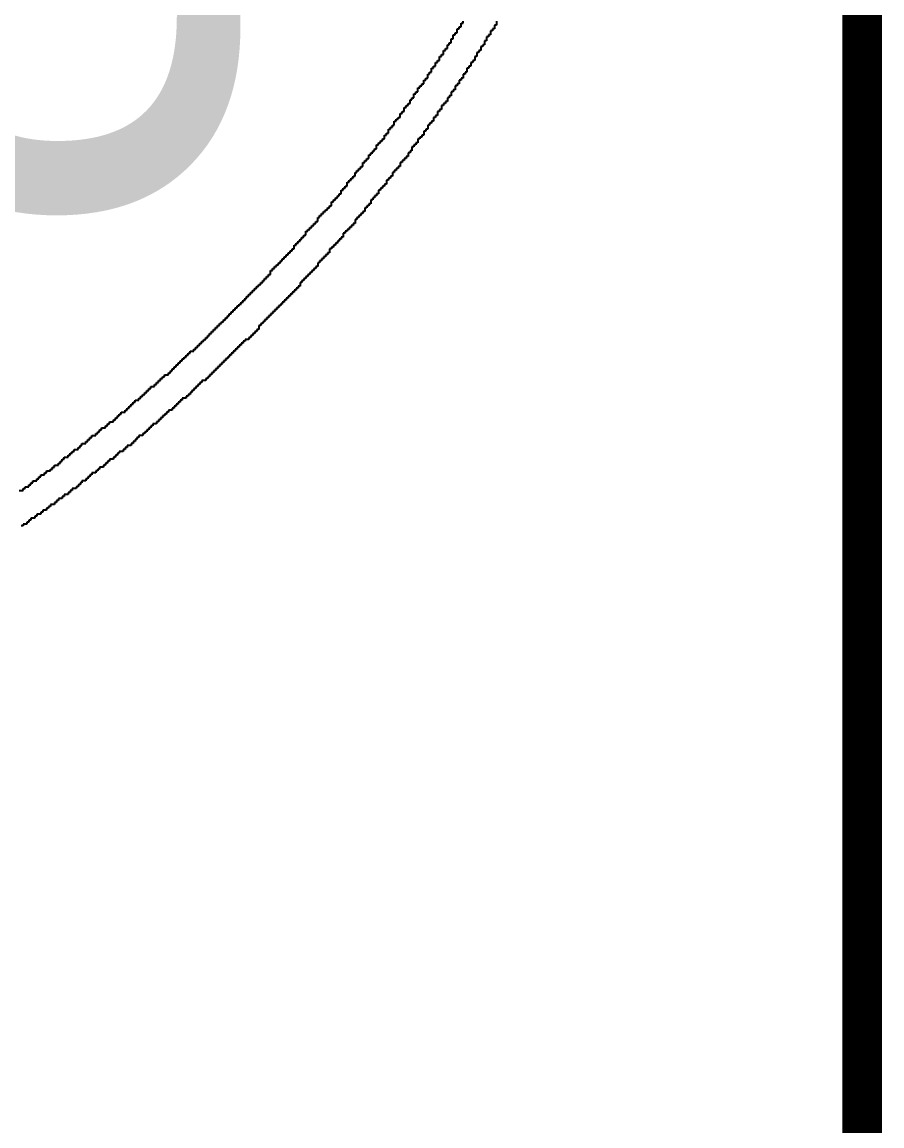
# Model space of a CAD drawing. Header units: millimetres. Extents: x 38.3 to 116.8, y 314 to 397.1.
# Drawn here: x 103.49 to 107.84, y 368.88 to 374.46 of the extents above; entities that cross this region are included whole.
import ezdxf

# ---------------------------------------------------------------- set-up
doc = ezdxf.new("R2010")
doc.units = ezdxf.units.MM
for name, color, linetype in [('BottomLayer', 5, 'Continuous'), ('BottomOverlay', 54, 'Continuous'), ('Mechanical1', 6, 'Continuous'), ('TopLayer', 1, 'Continuous'), ('TopOverlay', 2, 'Continuous')]:
    doc.layers.add(name, color=color, linetype=linetype)

# ---------------------------------------------------------------- blocks, each defined once
blk = doc.blocks.new('4S6TMP_L____85')
at = {"layer": 'TopOverlay'}
for p, q in [((6.7589, -4.3018), (6.7589, -4.2919)), ((6.7589, -4.2919), (6.7688, -4.2919)), ((6.7688, -4.2919), (6.7688, -4.282)), ((6.7688, -4.282), (6.7787, -4.282)), ((6.7787, -4.272), (6.7787, -4.2621)), ((6.7787, -4.2621), (6.7887, -4.2621)), ((6.7787, -4.282), (6.7787, -4.272)), ((6.7887, -4.2621), (6.7887, -4.2522)), ((6.9476, -4.2919), (6.9377, -4.2919)), ((6.9377, -4.2919), (6.9377, -4.3018)), ((6.9575, -4.272), (6.9476, -4.272)), ((6.9476, -4.272), (6.9476, -4.282)), ((6.9476, -4.282), (6.9476, -4.2919)), ((6.9575, -4.2522), (6.9575, -4.2621)), ((6.9575, -4.2621), (6.9575, -4.272)), ((6.7291, -4.3515), (6.7291, -4.3416)), ((6.7291, -4.3416), (6.739, -4.3416)), ((6.7291, -4.3614), (6.7291, -4.3515)), ((6.739, -4.3316), (6.739, -4.3217)), ((6.739, -4.3217), (6.7489, -4.3217)), ((6.739, -4.3416), (6.739, -4.3316)), ((6.7489, -4.3217), (6.7489, -4.3118)), ((6.7489, -4.3118), (6.7589, -4.3118)), ((6.7589, -4.3118), (6.7589, -4.3018)), ((6.9079, -4.3515), (6.8979, -4.3515)), ((6.8979, -4.3515), (6.8979, -4.3614)), ((6.9178, -4.3316), (6.9079, -4.3316)), ((6.9079, -4.3316), (6.9079, -4.3416)), ((6.9079, -4.3416), (6.9079, -4.3515)), ((6.9277, -4.3217), (6.9178, -4.3217)), ((6.9178, -4.3217), (6.9178, -4.3316)), ((6.9377, -4.3018), (6.9277, -4.3018)), ((6.9277, -4.3018), (6.9277, -4.3118)), ((6.9277, -4.3118), (6.9277, -4.3217)), ((6.6893, -4.4111), (6.6893, -4.4012)), ((6.6893, -4.4012), (6.6993, -4.4012)), ((6.6993, -4.4012), (6.6993, -4.3912)), ((6.6993, -4.3912), (6.7092, -4.3912)), ((6.7092, -4.3813), (6.7092, -4.3714)), ((6.7092, -4.3714), (6.7191, -4.3714)), ((6.7092, -4.3912), (6.7092, -4.3813)), ((6.7191, -4.3714), (6.7191, -4.3614)), ((6.7191, -4.3614), (6.7291, -4.3614)), ((6.8781, -4.4012), (6.8681, -4.4012)), ((6.8681, -4.4012), (6.8681, -4.4111)), ((6.888, -4.3813), (6.8781, -4.3813)), ((6.8781, -4.3813), (6.8781, -4.3912)), ((6.8781, -4.3912), (6.8781, -4.4012)), ((6.8979, -4.3714), (6.888, -4.3714)), ((6.888, -4.3714), (6.888, -4.3813)), ((6.8979, -4.3614), (6.8979, -4.3714)), ((6.6496, -4.4707), (6.6496, -4.4608)), ((6.6496, -4.4608), (6.6595, -4.4608)), ((6.6595, -4.4608), (6.6595, -4.4508)), ((6.6595, -4.4508), (6.6695, -4.4508)), ((6.6695, -4.4409), (6.6695, -4.431)), ((6.6695, -4.431), (6.6794, -4.431)), ((6.6695, -4.4508), (6.6695, -4.4409)), ((6.6794, -4.431), (6.6794, -4.421)), ((6.6794, -4.421), (6.6893, -4.421)), ((6.6893, -4.421), (6.6893, -4.4111)), ((6.8383, -4.4608), (6.8284, -4.4608)), ((6.8284, -4.4608), (6.8284, -4.4707)), ((6.8483, -4.4508), (6.8383, -4.4508)), ((6.8383, -4.4508), (6.8383, -4.4608)), ((6.8582, -4.431), (6.8483, -4.431)), ((6.8483, -4.431), (6.8483, -4.4409)), ((6.8483, -4.4409), (6.8483, -4.4508)), ((6.8681, -4.4111), (6.8582, -4.4111)), ((6.8582, -4.4111), (6.8582, -4.421)), ((6.8582, -4.421), (6.8582, -4.431)), ((6.6098, -4.5303), (6.6098, -4.5204)), ((6.6098, -4.5204), (6.6198, -4.5204)), ((6.6198, -4.5204), (6.6198, -4.5105)), ((6.6198, -4.5105), (6.6297, -4.5105)), ((6.6297, -4.5005), (6.6297, -4.4906)), ((6.6297, -4.4906), (6.6397, -4.4906)), ((6.6297, -4.5105), (6.6297, -4.5005)), ((6.6397, -4.4906), (6.6397, -4.4807)), ((6.6397, -4.4807), (6.6496, -4.4807)), ((6.6496, -4.4807), (6.6496, -4.4707)), ((6.7986, -4.5204), (6.7887, -4.5204)), ((6.7887, -4.5204), (6.7887, -4.5303)), ((6.8085, -4.5105), (6.7986, -4.5105)), ((6.7986, -4.5105), (6.7986, -4.5204)), ((6.8185, -4.4906), (6.8085, -4.4906)), ((6.8085, -4.4906), (6.8085, -4.5005)), ((6.8085, -4.5005), (6.8085, -4.5105)), ((6.8284, -4.4807), (6.8185, -4.4807)), ((6.8185, -4.4807), (6.8185, -4.4906)), ((6.8284, -4.4707), (6.8284, -4.4807)), ((6.58, -4.58), (6.58, -4.5701)), ((6.58, -4.5701), (6.59, -4.5701)), ((6.59, -4.5601), (6.59, -4.5502)), ((6.59, -4.5502), (6.5999, -4.5502)), ((6.59, -4.5701), (6.59, -4.5601)), ((6.5999, -4.5502), (6.5999, -4.5403)), ((6.5999, -4.5403), (6.6098, -4.5403)), ((6.6098, -4.5403), (6.6098, -4.5303)), ((6.7688, -4.5701), (6.7589, -4.5701)), ((6.7589, -4.5701), (6.7589, -4.58)), ((6.7787, -4.5502), (6.7688, -4.5502)), ((6.7688, -4.5502), (6.7688, -4.5601)), ((6.7688, -4.5601), (6.7688, -4.5701)), ((6.7887, -4.5403), (6.7787, -4.5403)), ((6.7787, -4.5403), (6.7787, -4.5502)), ((6.7887, -4.5303), (6.7887, -4.5403)), ((6.5403, -4.6297), (6.5403, -4.6197)), ((6.5403, -4.6197), (6.5502, -4.6197)), ((6.5403, -4.6396), (6.5403, -4.6297)), ((6.5502, -4.6197), (6.5502, -4.6098)), ((6.5502, -4.6098), (6.5602, -4.6098)), ((6.5602, -4.5999), (6.5602, -4.5899)), ((6.5602, -4.5899), (6.5701, -4.5899)), ((6.5602, -4.6098), (6.5602, -4.5999)), ((6.5701, -4.5899), (6.5701, -4.58)), ((6.5701, -4.58), (6.58, -4.58)), ((6.7291, -4.6297), (6.7191, -4.6297)), ((6.7191, -4.6297), (6.7191, -4.6396)), ((6.739, -4.6098), (6.7291, -4.6098)), ((6.7291, -4.6098), (6.7291, -4.6197)), ((6.7291, -4.6197), (6.7291, -4.6297)), ((6.7489, -4.5999), (6.739, -4.5999)), ((6.739, -4.5999), (6.739, -4.6098)), ((6.7589, -4.58), (6.7489, -4.58)), ((6.7489, -4.58), (6.7489, -4.5899)), ((6.7489, -4.5899), (6.7489, -4.5999)), ((6.5006, -4.6893), (6.5006, -4.6793)), ((6.5006, -4.6793), (6.5105, -4.6793)), ((6.5105, -4.6793), (6.5105, -4.6694)), ((6.5105, -4.6694), (6.5204, -4.6694)), ((6.5204, -4.6595), (6.5204, -4.6495)), ((6.5204, -4.6495), (6.5304, -4.6495)), ((6.5204, -4.6694), (6.5204, -4.6595)), ((6.5304, -4.6495), (6.5304, -4.6396)), ((6.5304, -4.6396), (6.5403, -4.6396)), ((6.6893, -4.6793), (6.6794, -4.6793)), ((6.6794, -4.6793), (6.6794, -4.6893)), ((6.6993, -4.6694), (6.6893, -4.6694)), ((6.6893, -4.6694), (6.6893, -4.6793)), ((6.7092, -4.6595), (6.6993, -4.6595)), ((6.6993, -4.6595), (6.6993, -4.6694)), ((6.7191, -4.6396), (6.7092, -4.6396)), ((6.7092, -4.6396), (6.7092, -4.6495)), ((6.7092, -4.6495), (6.7092, -4.6595)), ((6.4608, -4.7489), (6.4608, -4.7389)), ((6.4608, -4.7389), (6.4708, -4.7389)), ((6.4708, -4.729), (6.4708, -4.7191)), ((6.4708, -4.7191), (6.4807, -4.7191)), ((6.4708, -4.7389), (6.4708, -4.729)), ((6.4807, -4.7191), (6.4807, -4.7091)), ((6.4807, -4.7091), (6.4906, -4.7091)), ((6.4906, -4.6992), (6.4906, -4.6893)), ((6.4906, -4.6893), (6.5006, -4.6893)), ((6.4906, -4.7091), (6.4906, -4.6992)), ((6.6496, -4.7389), (6.6397, -4.7389)), ((6.6397, -4.7389), (6.6397, -4.7489)), ((6.6595, -4.729), (6.6496, -4.729)), ((6.6496, -4.729), (6.6496, -4.7389)), ((6.6695, -4.7091), (6.6595, -4.7091)), ((6.6595, -4.7091), (6.6595, -4.7191)), ((6.6595, -4.7191), (6.6595, -4.729)), ((6.6794, -4.6992), (6.6695, -4.6992)), ((6.6695, -4.6992), (6.6695, -4.7091)), ((6.6794, -4.6893), (6.6794, -4.6992)), ((6.4112, -4.8085), (6.4112, -4.7985)), ((6.4112, -4.7985), (6.4211, -4.7985)), ((6.4211, -4.7985), (6.4211, -4.7886)), ((6.4211, -4.7886), (6.431, -4.7886)), ((6.431, -4.7886), (6.431, -4.7787)), ((6.431, -4.7787), (6.441, -4.7787)), ((6.441, -4.7687), (6.441, -4.7588)), ((6.441, -4.7588), (6.4509, -4.7588)), ((6.441, -4.7787), (6.441, -4.7687)), ((6.4509, -4.7588), (6.4509, -4.7489)), ((6.4509, -4.7489), (6.4608, -4.7489)), ((6.6098, -4.7985), (6.5999, -4.7985)), ((6.5999, -4.7985), (6.5999, -4.8085)), ((6.6198, -4.7787), (6.6098, -4.7787)), ((6.6098, -4.7787), (6.6098, -4.7886)), ((6.6098, -4.7886), (6.6098, -4.7985)), ((6.6297, -4.7687), (6.6198, -4.7687)), ((6.6198, -4.7687), (6.6198, -4.7787)), ((6.6397, -4.7588), (6.6297, -4.7588)), ((6.6297, -4.7588), (6.6297, -4.7687)), ((6.6397, -4.7489), (6.6397, -4.7588)), ((6.3814, -4.8581), (6.3814, -4.8482)), ((6.3814, -4.8482), (6.3913, -4.8482)), ((6.3913, -4.8383), (6.3913, -4.8283)), ((6.3913, -4.8283), (6.4012, -4.8283)), ((6.3913, -4.8482), (6.3913, -4.8383)), ((6.4012, -4.8283), (6.4012, -4.8184)), ((6.4012, -4.8184), (6.4112, -4.8184)), ((6.4112, -4.8184), (6.4112, -4.8085)), ((6.5701, -4.8482), (6.5602, -4.8482)), ((6.5602, -4.8482), (6.5602, -4.8581)), ((6.58, -4.8383), (6.5701, -4.8383)), ((6.5701, -4.8383), (6.5701, -4.8482)), ((6.59, -4.8283), (6.58, -4.8283)), ((6.58, -4.8283), (6.58, -4.8383)), ((6.5999, -4.8085), (6.59, -4.8085)), ((6.59, -4.8085), (6.59, -4.8184)), ((6.59, -4.8184), (6.59, -4.8283)), ((6.3317, -4.9177), (6.3317, -4.9078)), ((6.3317, -4.9078), (6.3416, -4.9078)), ((6.3416, -4.9078), (6.3416, -4.8979)), ((6.3416, -4.8979), (6.3516, -4.8979)), ((6.3516, -4.8879), (6.3516, -4.878)), ((6.3516, -4.878), (6.3615, -4.878)), ((6.3516, -4.8979), (6.3516, -4.8879)), ((6.3615, -4.878), (6.3615, -4.8681)), ((6.3615, -4.8681), (6.3714, -4.8681)), ((6.3714, -4.8681), (6.3714, -4.8581)), ((6.3714, -4.8581), (6.3814, -4.8581)), ((6.5304, -4.9078), (6.5204, -4.9078)), ((6.5204, -4.9078), (6.5204, -4.9177)), ((6.5403, -4.8879), (6.5304, -4.8879)), ((6.5304, -4.8879), (6.5304, -4.8979)), ((6.5304, -4.8979), (6.5304, -4.9078)), ((6.5502, -4.878), (6.5403, -4.878)), ((6.5403, -4.878), (6.5403, -4.8879)), ((6.5602, -4.8681), (6.5502, -4.8681)), ((6.5502, -4.8681), (6.5502, -4.878)), ((6.5602, -4.8581), (6.5602, -4.8681)), ((6.282, -4.9773), (6.282, -4.9674)), ((6.282, -4.9674), (6.292, -4.9674)), ((6.292, -4.9674), (6.292, -4.9575)), ((6.292, -4.9575), (6.3019, -4.9575)), ((6.3019, -4.9575), (6.3019, -4.9475)), ((6.3019, -4.9475), (6.3118, -4.9475)), ((6.3118, -4.9376), (6.3118, -4.9277)), ((6.3118, -4.9277), (6.3218, -4.9277)), ((6.3118, -4.9475), (6.3118, -4.9376)), ((6.3218, -4.9277), (6.3218, -4.9177)), ((6.3218, -4.9177), (6.3317, -4.9177)), ((6.4807, -4.9674), (6.4708, -4.9674)), ((6.4708, -4.9674), (6.4708, -4.9773)), ((6.4906, -4.9575), (6.4807, -4.9575)), ((6.4807, -4.9575), (6.4807, -4.9674)), ((6.5006, -4.9475), (6.4906, -4.9475)), ((6.4906, -4.9475), (6.4906, -4.9575)), ((6.5105, -4.9376), (6.5006, -4.9376)), ((6.5006, -4.9376), (6.5006, -4.9475)), ((6.5204, -4.9177), (6.5105, -4.9177)), ((6.5105, -4.9177), (6.5105, -4.9277)), ((6.5105, -4.9277), (6.5105, -4.9376)), ((6.2423, -5.027), (6.2423, -5.0171)), ((6.2423, -5.0171), (6.2522, -5.0171)), ((6.2522, -5.0171), (6.2522, -5.0071)), ((6.2522, -5.0071), (6.2622, -5.0071)), ((6.2622, -5.0071), (6.2622, -4.9972)), ((6.2622, -4.9972), (6.2721, -4.9972)), ((6.2721, -4.9972), (6.2721, -4.9873)), ((6.2721, -4.9873), (6.282, -4.9873)), ((6.282, -4.9873), (6.282, -4.9773)), ((6.441, -5.0171), (6.431, -5.0171)), ((6.431, -5.0171), (6.431, -5.027)), ((6.4509, -5.0071), (6.441, -5.0071)), ((6.441, -5.0071), (6.441, -5.0171)), ((6.4608, -4.9972), (6.4509, -4.9972)), ((6.4509, -4.9972), (6.4509, -5.0071)), ((6.4708, -4.9873), (6.4608, -4.9873)), ((6.4608, -4.9873), (6.4608, -4.9972)), ((6.4708, -4.9773), (6.4708, -4.9873)), ((6.2026, -5.0767), (6.2026, -5.0668)), ((6.2026, -5.0668), (6.2125, -5.0668)), ((6.2026, -5.0866), (6.2026, -5.0767)), ((6.2125, -5.0668), (6.2125, -5.0568)), ((6.2125, -5.0568), (6.2224, -5.0568)), ((6.2224, -5.0568), (6.2224, -5.0469)), ((6.2224, -5.0469), (6.2324, -5.0469)), ((6.2324, -5.0469), (6.2324, -5.0369)), ((6.2324, -5.0369), (6.2423, -5.0369)), ((6.2423, -5.0369), (6.2423, -5.027)), ((6.4012, -5.0767), (6.3913, -5.0767)), ((6.3913, -5.0767), (6.3913, -5.0866)), ((6.4112, -5.0568), (6.4012, -5.0568)), ((6.4012, -5.0568), (6.4012, -5.0668)), ((6.4012, -5.0668), (6.4012, -5.0767)), ((6.4211, -5.0469), (6.4112, -5.0469)), ((6.4112, -5.0469), (6.4112, -5.0568)), ((6.431, -5.0369), (6.4211, -5.0369)), ((6.4211, -5.0369), (6.4211, -5.0469)), ((6.431, -5.027), (6.431, -5.0369)), ((6.1628, -5.1363), (6.1628, -5.1264)), ((6.1628, -5.1264), (6.1728, -5.1264)), ((6.1728, -5.1164), (6.1728, -5.1065)), ((6.1728, -5.1065), (6.1827, -5.1065)), ((6.1728, -5.1264), (6.1728, -5.1164)), ((6.1827, -5.1065), (6.1827, -5.0966)), ((6.1827, -5.0966), (6.1926, -5.0966)), ((6.1926, -5.0966), (6.1926, -5.0866)), ((6.1926, -5.0866), (6.2026, -5.0866)), ((6.3615, -5.1264), (6.3516, -5.1264)), ((6.3516, -5.1264), (6.3516, -5.1363)), ((6.3714, -5.1065), (6.3615, -5.1065)), ((6.3615, -5.1065), (6.3615, -5.1164)), ((6.3615, -5.1164), (6.3615, -5.1264)), ((6.3814, -5.0966), (6.3714, -5.0966)), ((6.3714, -5.0966), (6.3714, -5.1065)), ((6.3913, -5.0866), (6.3814, -5.0866)), ((6.3814, -5.0866), (6.3814, -5.0966)), ((6.1132, -5.1959), (6.1132, -5.186)), ((6.1132, -5.186), (6.1231, -5.186)), ((6.1231, -5.176), (6.1231, -5.1661)), ((6.1231, -5.1661), (6.133, -5.1661)), ((6.1231, -5.186), (6.1231, -5.176)), ((6.133, -5.1661), (6.133, -5.1562)), ((6.133, -5.1562), (6.143, -5.1562)), ((6.143, -5.1562), (6.143, -5.1462)), ((6.143, -5.1462), (6.1529, -5.1462)), ((6.1529, -5.1462), (6.1529, -5.1363)), ((6.1529, -5.1363), (6.1628, -5.1363)), ((6.3118, -5.186), (6.3019, -5.186)), ((6.3019, -5.186), (6.3019, -5.1959)), ((6.3218, -5.176), (6.3118, -5.176)), ((6.3118, -5.176), (6.3118, -5.186)), ((6.3317, -5.1562), (6.3218, -5.1562)), ((6.3218, -5.1562), (6.3218, -5.1661)), ((6.3218, -5.1661), (6.3218, -5.176)), ((6.3416, -5.1462), (6.3317, -5.1462)), ((6.3317, -5.1462), (6.3317, -5.1562)), ((6.3516, -5.1363), (6.3416, -5.1363)), ((6.3416, -5.1363), (6.3416, -5.1462)), ((6.0536, -5.2555), (6.0536, -5.2456)), ((6.0536, -5.2456), (6.0635, -5.2456)), ((6.0635, -5.2456), (6.0635, -5.2356)), ((6.0635, -5.2356), (6.0734, -5.2356)), ((6.0734, -5.2356), (6.0734, -5.2257)), ((6.0734, -5.2257), (6.0834, -5.2257)), ((6.0834, -5.2257), (6.0834, -5.2158)), ((6.0834, -5.2158), (6.0933, -5.2158)), ((6.0933, -5.2158), (6.0933, -5.2058)), ((6.0933, -5.2058), (6.1032, -5.2058)), ((6.1032, -5.2058), (6.1032, -5.1959)), ((6.1032, -5.1959), (6.1132, -5.1959)), ((6.2622, -5.2456), (6.2522, -5.2456)), ((6.2522, -5.2456), (6.2522, -5.2555)), ((6.2721, -5.2356), (6.2622, -5.2356)), ((6.2622, -5.2356), (6.2622, -5.2456)), ((6.282, -5.2257), (6.2721, -5.2257)), ((6.2721, -5.2257), (6.2721, -5.2356)), ((6.292, -5.2158), (6.282, -5.2158)), ((6.282, -5.2158), (6.282, -5.2257)), ((6.3019, -5.1959), (6.292, -5.1959)), ((6.292, -5.1959), (6.292, -5.2058)), ((6.292, -5.2058), (6.292, -5.2158)), ((6.0138, -5.3052), (6.0138, -5.2952)), ((6.0138, -5.2952), (6.0237, -5.2952)), ((6.0237, -5.2952), (6.0237, -5.2853)), ((6.0237, -5.2853), (6.0337, -5.2853)), ((6.0337, -5.2853), (6.0337, -5.2754)), ((6.0337, -5.2754), (6.0436, -5.2754)), ((6.0436, -5.2754), (6.0436, -5.2654)), ((6.0436, -5.2654), (6.0536, -5.2654)), ((6.0536, -5.2654), (6.0536, -5.2555)), ((6.2224, -5.2952), (6.2125, -5.2952)), ((6.2125, -5.2952), (6.2125, -5.3052)), ((6.2324, -5.2853), (6.2224, -5.2853)), ((6.2224, -5.2853), (6.2224, -5.2952)), ((6.2423, -5.2754), (6.2324, -5.2754)), ((6.2324, -5.2754), (6.2324, -5.2853)), ((6.2522, -5.2555), (6.2423, -5.2555)), ((6.2423, -5.2555), (6.2423, -5.2654)), ((6.2423, -5.2654), (6.2423, -5.2754)), ((5.9641, -5.3648), (5.9641, -5.3548)), ((5.9641, -5.3548), (5.9741, -5.3548)), ((5.9741, -5.3548), (5.9741, -5.3449)), ((5.9741, -5.3449), (5.984, -5.3449)), ((5.984, -5.3449), (5.984, -5.335)), ((5.984, -5.335), (5.9939, -5.335)), ((5.9939, -5.325), (5.9939, -5.3151)), ((5.9939, -5.3151), (6.0039, -5.3151)), ((5.9939, -5.335), (5.9939, -5.325)), ((6.0039, -5.3151), (6.0039, -5.3052)), ((6.0039, -5.3052), (6.0138, -5.3052)), ((6.1728, -5.3548), (6.1628, -5.3548)), ((6.1628, -5.3548), (6.1628, -5.3648)), ((6.1827, -5.3449), (6.1728, -5.3449)), ((6.1728, -5.3449), (6.1728, -5.3548)), ((6.1926, -5.325), (6.1827, -5.325)), ((6.1827, -5.325), (6.1827, -5.335)), ((6.1827, -5.335), (6.1827, -5.3449)), ((6.2026, -5.3151), (6.1926, -5.3151)), ((6.1926, -5.3151), (6.1926, -5.325)), ((6.2125, -5.3052), (6.2026, -5.3052)), ((6.2026, -5.3052), (6.2026, -5.3151)), ((5.9244, -5.4144), (5.9244, -5.4045)), ((5.9244, -5.4045), (5.9343, -5.4045)), ((5.9343, -5.3946), (5.9343, -5.3846)), ((5.9343, -5.3846), (5.9443, -5.3846)), ((5.9343, -5.4045), (5.9343, -5.3946)), ((5.9443, -5.3846), (5.9443, -5.3747)), ((5.9443, -5.3747), (5.9542, -5.3747)), ((5.9542, -5.3747), (5.9542, -5.3648)), ((5.9542, -5.3648), (5.9641, -5.3648)), ((6.1231, -5.4045), (6.1132, -5.4045)), ((6.1132, -5.4045), (6.1132, -5.4144)), ((6.133, -5.3946), (6.1231, -5.3946)), ((6.1231, -5.3946), (6.1231, -5.4045)), ((6.143, -5.3846), (6.133, -5.3846)), ((6.133, -5.3846), (6.133, -5.3946)), ((6.1529, -5.3747), (6.143, -5.3747)), ((6.143, -5.3747), (6.143, -5.3846)), ((6.1628, -5.3648), (6.1529, -5.3648)), ((6.1529, -5.3648), (6.1529, -5.3747)), ((5.8648, -5.474), (5.8648, -5.4641)), ((5.8648, -5.4641), (5.8747, -5.4641)), ((5.8747, -5.4641), (5.8747, -5.4542)), ((5.8747, -5.4542), (5.8847, -5.4542)), ((5.8847, -5.4542), (5.8847, -5.4442)), ((5.8847, -5.4442), (5.8946, -5.4442)), ((5.8946, -5.4442), (5.8946, -5.4343)), ((5.8946, -5.4343), (5.9045, -5.4343)), ((5.9045, -5.4343), (5.9045, -5.4244)), ((5.9045, -5.4244), (5.9145, -5.4244)), ((5.9145, -5.4244), (5.9145, -5.4144)), ((5.9145, -5.4144), (5.9244, -5.4144)), ((6.0734, -5.4641), (6.0635, -5.4641)), ((6.0635, -5.4641), (6.0635, -5.474)), ((6.0834, -5.4542), (6.0734, -5.4542)), ((6.0734, -5.4542), (6.0734, -5.4641)), ((6.0933, -5.4442), (6.0834, -5.4442)), ((6.0834, -5.4442), (6.0834, -5.4542)), ((6.1032, -5.4343), (6.0933, -5.4343)), ((6.0933, -5.4343), (6.0933, -5.4442)), ((6.1132, -5.4244), (6.1032, -5.4244)), ((6.1032, -5.4244), (6.1032, -5.4343)), ((6.1132, -5.4144), (6.1132, -5.4244)), ((5.8151, -5.5237), (5.8151, -5.5138)), ((5.8151, -5.5138), (5.8251, -5.5138)), ((5.8151, -5.5336), (5.8151, -5.5237)), ((5.8251, -5.5138), (5.8251, -5.5038)), ((5.8251, -5.5038), (5.835, -5.5038)), ((5.835, -5.5038), (5.835, -5.4939)), ((5.835, -5.4939), (5.8449, -5.4939)), ((5.8449, -5.4939), (5.8449, -5.484)), ((5.8449, -5.484), (5.8549, -5.484)), ((5.8549, -5.484), (5.8549, -5.474)), ((5.8549, -5.474), (5.8648, -5.474)), ((6.0237, -5.5237), (6.0138, -5.5237)), ((6.0138, -5.5237), (6.0138, -5.5336)), ((6.0337, -5.5138), (6.0237, -5.5138)), ((6.0237, -5.5138), (6.0237, -5.5237)), ((6.0436, -5.5038), (6.0337, -5.5038)), ((6.0337, -5.5038), (6.0337, -5.5138)), ((6.0536, -5.4939), (6.0436, -5.4939)), ((6.0436, -5.4939), (6.0436, -5.5038)), ((6.0635, -5.474), (6.0536, -5.474)), ((6.0536, -5.474), (6.0536, -5.484)), ((6.0536, -5.484), (6.0536, -5.4939)), ((5.7655, -5.5833), (5.7655, -5.5734)), ((5.7655, -5.5734), (5.7754, -5.5734)), ((5.7754, -5.5734), (5.7754, -5.5634)), ((5.7754, -5.5634), (5.7853, -5.5634)), ((5.7853, -5.5634), (5.7853, -5.5535)), ((5.7853, -5.5535), (5.7953, -5.5535)), ((5.7953, -5.5535), (5.7953, -5.5436)), ((5.7953, -5.5436), (5.8052, -5.5436)), ((5.8052, -5.5436), (5.8052, -5.5336)), ((5.8052, -5.5336), (5.8151, -5.5336)), ((5.9741, -5.5734), (5.9641, -5.5734)), ((5.9641, -5.5734), (5.9641, -5.5833)), ((5.984, -5.5634), (5.9741, -5.5634)), ((5.9741, -5.5634), (5.9741, -5.5734)), ((5.9939, -5.5535), (5.984, -5.5535)), ((5.984, -5.5535), (5.984, -5.5634)), ((6.0039, -5.5436), (5.9939, -5.5436)), ((5.9939, -5.5436), (5.9939, -5.5535)), ((6.0138, -5.5336), (6.0039, -5.5336)), ((6.0039, -5.5336), (6.0039, -5.5436)), ((5.7059, -5.6429), (5.7059, -5.633)), ((5.7059, -5.633), (5.7158, -5.633)), ((5.7158, -5.633), (5.7158, -5.623)), ((5.7158, -5.623), (5.7257, -5.623)), ((5.7257, -5.623), (5.7257, -5.6131)), ((5.7257, -5.6131), (5.7357, -5.6131)), ((5.7357, -5.6131), (5.7357, -5.6032)), ((5.7357, -5.6032), (5.7456, -5.6032)), ((5.7456, -5.6032), (5.7456, -5.5932)), ((5.7456, -5.5932), (5.7555, -5.5932)), ((5.7555, -5.5932), (5.7555, -5.5833)), ((5.7555, -5.5833), (5.7655, -5.5833)), ((5.9244, -5.633), (5.9145, -5.633)), ((5.9145, -5.633), (5.9145, -5.6429)), ((5.9343, -5.623), (5.9244, -5.623)), ((5.9244, -5.623), (5.9244, -5.633)), ((5.9443, -5.6131), (5.9343, -5.6131)), ((5.9343, -5.6131), (5.9343, -5.623)), ((5.9542, -5.6032), (5.9443, -5.6032)), ((5.9443, -5.6032), (5.9443, -5.6131)), ((5.9641, -5.5932), (5.9542, -5.5932)), ((5.9542, -5.5932), (5.9542, -5.6032)), ((5.9641, -5.5833), (5.9641, -5.5932)), ((5.6463, -5.7025), (5.6463, -5.6926)), ((5.6463, -5.6926), (5.6562, -5.6926)), ((5.6562, -5.6926), (5.6562, -5.6827)), ((5.6562, -5.6827), (5.6661, -5.6827)), ((5.6661, -5.6827), (5.6661, -5.6727)), ((5.6661, -5.6727), (5.6761, -5.6727)), ((5.6761, -5.6727), (5.6761, -5.6628)), ((5.6761, -5.6628), (5.686, -5.6628)), ((5.686, -5.6628), (5.686, -5.6529)), ((5.686, -5.6529), (5.6959, -5.6529)), ((5.6959, -5.6529), (5.6959, -5.6429)), ((5.6959, -5.6429), (5.7059, -5.6429)), ((5.8648, -5.6926), (5.8549, -5.6926)), ((5.8549, -5.6926), (5.8549, -5.7025)), ((5.8747, -5.6827), (5.8648, -5.6827)), ((5.8648, -5.6827), (5.8648, -5.6926)), ((5.8847, -5.6727), (5.8747, -5.6727)), ((5.8747, -5.6727), (5.8747, -5.6827)), ((5.8946, -5.6628), (5.8847, -5.6628)), ((5.8847, -5.6628), (5.8847, -5.6727)), ((5.9045, -5.6529), (5.8946, -5.6529)), ((5.8946, -5.6529), (5.8946, -5.6628)), ((5.9145, -5.6429), (5.9045, -5.6429)), ((5.9045, -5.6429), (5.9045, -5.6529)), ((5.5966, -5.7522), (5.5966, -5.7423)), ((5.5966, -5.7423), (5.6065, -5.7423)), ((5.6065, -5.7423), (5.6065, -5.7323)), ((5.6065, -5.7323), (5.6165, -5.7323)), ((5.6165, -5.7323), (5.6165, -5.7224)), ((5.6165, -5.7224), (5.6264, -5.7224)), ((5.6264, -5.7224), (5.6264, -5.7125)), ((5.6264, -5.7125), (5.6363, -5.7125)), ((5.6363, -5.7125), (5.6363, -5.7025)), ((5.6363, -5.7025), (5.6463, -5.7025)), ((5.8151, -5.7423), (5.8052, -5.7423)), ((5.8052, -5.7423), (5.8052, -5.7522)), ((5.8251, -5.7323), (5.8151, -5.7323)), ((5.8151, -5.7323), (5.8151, -5.7423)), ((5.835, -5.7224), (5.8251, -5.7224)), ((5.8251, -5.7224), (5.8251, -5.7323)), ((5.8449, -5.7125), (5.835, -5.7125)), ((5.835, -5.7125), (5.835, -5.7224)), ((5.8549, -5.7025), (5.8449, -5.7025)), ((5.8449, -5.7025), (5.8449, -5.7125)), ((5.537, -5.8118), (5.537, -5.8019)), ((5.537, -5.8019), (5.5469, -5.8019)), ((5.5469, -5.8019), (5.5469, -5.7919)), ((5.5469, -5.7919), (5.5569, -5.7919)), ((5.5569, -5.7919), (5.5569, -5.782)), ((5.5569, -5.782), (5.5668, -5.782)), ((5.5668, -5.782), (5.5668, -5.7721)), ((5.5668, -5.7721), (5.5767, -5.7721)), ((5.5767, -5.7721), (5.5767, -5.7621)), ((5.5767, -5.7621), (5.5867, -5.7621)), ((5.5867, -5.7621), (5.5867, -5.7522)), ((5.5867, -5.7522), (5.5966, -5.7522)), ((5.7655, -5.7919), (5.7555, -5.7919)), ((5.7555, -5.7919), (5.7555, -5.8019)), ((5.7555, -5.8019), (5.7555, -5.8118)), ((5.7754, -5.782), (5.7655, -5.782)), ((5.7655, -5.782), (5.7655, -5.7919)), ((5.7853, -5.7721), (5.7754, -5.7721)), ((5.7754, -5.7721), (5.7754, -5.782)), ((5.7953, -5.7621), (5.7853, -5.7621)), ((5.7853, -5.7621), (5.7853, -5.7721)), ((5.8052, -5.7522), (5.7953, -5.7522)), ((5.7953, -5.7522), (5.7953, -5.7621)), ((5.4873, -5.8615), (5.4873, -5.8515)), ((5.4873, -5.8515), (5.4973, -5.8515)), ((5.4973, -5.8515), (5.4973, -5.8416)), ((5.4973, -5.8416), (5.5072, -5.8416)), ((5.5072, -5.8416), (5.5072, -5.8317)), ((5.5072, -5.8317), (5.5171, -5.8317)), ((5.5171, -5.8317), (5.5171, -5.8217)), ((5.5171, -5.8217), (5.5271, -5.8217)), ((5.5271, -5.8217), (5.5271, -5.8118)), ((5.5271, -5.8118), (5.537, -5.8118)), ((5.7158, -5.8515), (5.7059, -5.8515)), ((5.7059, -5.8515), (5.7059, -5.8615)), ((5.7257, -5.8416), (5.7158, -5.8416)), ((5.7158, -5.8416), (5.7158, -5.8515)), ((5.7357, -5.8317), (5.7257, -5.8317)), ((5.7257, -5.8317), (5.7257, -5.8416)), ((5.7456, -5.8217), (5.7357, -5.8217)), ((5.7357, -5.8217), (5.7357, -5.8317)), ((5.7555, -5.8118), (5.7456, -5.8118)), ((5.7456, -5.8118), (5.7456, -5.8217)), ((5.4277, -5.9211), (5.4277, -5.9111)), ((5.4277, -5.9111), (5.4376, -5.9111)), ((5.4376, -5.9111), (5.4376, -5.9012)), ((5.4376, -5.9012), (5.4476, -5.9012)), ((5.4476, -5.9012), (5.4476, -5.8913)), ((5.4476, -5.8913), (5.4575, -5.8913)), ((5.4575, -5.8913), (5.4575, -5.8813)), ((5.4575, -5.8813), (5.4675, -5.8813)), ((5.4675, -5.8813), (5.4675, -5.8714)), ((5.4675, -5.8714), (5.4774, -5.8714)), ((5.4774, -5.8714), (5.4774, -5.8615)), ((5.4774, -5.8615), (5.4873, -5.8615)), ((5.6463, -5.9111), (5.6363, -5.9111)), ((5.6363, -5.9111), (5.6363, -5.9211)), ((5.6562, -5.9012), (5.6463, -5.9012)), ((5.6463, -5.9012), (5.6463, -5.9111)), ((5.6661, -5.8913), (5.6562, -5.8913)), ((5.6562, -5.8913), (5.6562, -5.9012)), ((5.6761, -5.8813), (5.6661, -5.8813)), ((5.6661, -5.8813), (5.6661, -5.8913)), ((5.686, -5.8714), (5.6761, -5.8714)), ((5.6761, -5.8714), (5.6761, -5.8813)), ((5.7059, -5.8615), (5.686, -5.8615)), ((5.686, -5.8615), (5.686, -5.8714)), ((5.3582, -5.9807), (5.3582, -5.9707)), ((5.3582, -5.9707), (5.3681, -5.9707)), ((5.3681, -5.9707), (5.3681, -5.9608)), ((5.3681, -5.9608), (5.378, -5.9608)), ((5.378, -5.9608), (5.378, -5.9509)), ((5.378, -5.9509), (5.388, -5.9509)), ((5.388, -5.9509), (5.388, -5.9409)), ((5.388, -5.9409), (5.3979, -5.9409)), ((5.3979, -5.9409), (5.3979, -5.931)), ((5.3979, -5.931), (5.4078, -5.931)), ((5.4078, -5.931), (5.4078, -5.9211)), ((5.4078, -5.9211), (5.4277, -5.9211)), ((5.5867, -5.9707), (5.5767, -5.9707)), ((5.5767, -5.9707), (5.5767, -5.9807)), ((5.5966, -5.9608), (5.5867, -5.9608)), ((5.5867, -5.9608), (5.5867, -5.9707)), ((5.6065, -5.9509), (5.5966, -5.9509)), ((5.5966, -5.9509), (5.5966, -5.9608)), ((5.6165, -5.9409), (5.6065, -5.9409)), ((5.6065, -5.9409), (5.6065, -5.9509)), ((5.6264, -5.931), (5.6165, -5.931)), ((5.6165, -5.931), (5.6165, -5.9409)), ((5.6363, -5.9211), (5.6264, -5.9211)), ((5.6264, -5.9211), (5.6264, -5.931)), ((5.3085, -6.0303), (5.3085, -6.0204)), ((5.3085, -6.0204), (5.3184, -6.0204)), ((5.3184, -6.0204), (5.3184, -6.0105)), ((5.3184, -6.0105), (5.3284, -6.0105)), ((5.3284, -6.0105), (5.3284, -6.0005)), ((5.3284, -6.0005), (5.3383, -6.0005)), ((5.3383, -6.0005), (5.3383, -5.9906)), ((5.3383, -5.9906), (5.3482, -5.9906)), ((5.3482, -5.9906), (5.3482, -5.9807)), ((5.3482, -5.9807), (5.3582, -5.9807)), ((5.537, -6.0204), (5.5271, -6.0204)), ((5.5271, -6.0204), (5.5271, -6.0303)), ((5.5469, -6.0105), (5.537, -6.0105)), ((5.537, -6.0105), (5.537, -6.0204)), ((5.5569, -6.0005), (5.5469, -6.0005)), ((5.5469, -6.0005), (5.5469, -6.0105)), ((5.5668, -5.9906), (5.5569, -5.9906)), ((5.5569, -5.9906), (5.5569, -6.0005)), ((5.5767, -5.9807), (5.5668, -5.9807)), ((5.5668, -5.9807), (5.5668, -5.9906)), ((5.239, -6.0899), (5.239, -6.08)), ((5.239, -6.08), (5.2489, -6.08)), ((5.2489, -6.08), (5.2489, -6.0701)), ((5.2489, -6.0701), (5.2588, -6.0701)), ((5.2588, -6.0701), (5.2588, -6.0601)), ((5.2588, -6.0601), (5.2688, -6.0601)), ((5.2688, -6.0601), (5.2688, -6.0502)), ((5.2688, -6.0502), (5.2787, -6.0502)), ((5.2787, -6.0502), (5.2787, -6.0403)), ((5.2787, -6.0403), (5.2986, -6.0403)), ((5.2986, -6.0403), (5.2986, -6.0303)), ((5.2986, -6.0303), (5.3085, -6.0303)), ((5.4675, -6.08), (5.4575, -6.08)), ((5.4575, -6.08), (5.4575, -6.0899)), ((5.4873, -6.0701), (5.4675, -6.0701)), ((5.4675, -6.0701), (5.4675, -6.08)), ((5.4973, -6.0601), (5.4873, -6.0601)), ((5.4873, -6.0601), (5.4873, -6.0701)), ((5.5072, -6.0502), (5.4973, -6.0502)), ((5.4973, -6.0502), (5.4973, -6.0601)), ((5.5171, -6.0403), (5.5072, -6.0403)), ((5.5072, -6.0403), (5.5072, -6.0502)), ((5.5271, -6.0303), (5.5171, -6.0303)), ((5.5171, -6.0303), (5.5171, -6.0403)), ((5.1694, -6.1495), (5.1694, -6.1396)), ((5.1694, -6.1396), (5.1794, -6.1396)), ((5.1794, -6.1396), (5.1794, -6.1297)), ((5.1794, -6.1297), (5.1893, -6.1297)), ((5.1893, -6.1297), (5.1893, -6.1197)), ((5.1893, -6.1197), (5.1992, -6.1197)), ((5.1992, -6.1197), (5.1992, -6.1098)), ((5.1992, -6.1098), (5.2092, -6.1098)), ((5.2092, -6.1098), (5.2092, -6.0999)), ((5.2092, -6.0999), (5.229, -6.0999)), ((5.229, -6.0999), (5.229, -6.0899)), ((5.229, -6.0899), (5.239, -6.0899)), ((5.4078, -6.1396), (5.3979, -6.1396)), ((5.3979, -6.1396), (5.3979, -6.1495)), ((5.4178, -6.1297), (5.4078, -6.1297)), ((5.4078, -6.1297), (5.4078, -6.1396)), ((5.4277, -6.1197), (5.4178, -6.1197)), ((5.4178, -6.1197), (5.4178, -6.1297)), ((5.4376, -6.1098), (5.4277, -6.1098)), ((5.4277, -6.1098), (5.4277, -6.1197)), ((5.4476, -6.0999), (5.4376, -6.0999)), ((5.4376, -6.0999), (5.4376, -6.1098)), ((5.4575, -6.0899), (5.4476, -6.0899)), ((5.4476, -6.0899), (5.4476, -6.0999)), ((5.1098, -6.1992), (5.1098, -6.1893)), ((5.1098, -6.1893), (5.1198, -6.1893)), ((5.1198, -6.1893), (5.1198, -6.1793)), ((5.1198, -6.1793), (5.1297, -6.1793)), ((5.1297, -6.1793), (5.1297, -6.1694)), ((5.1297, -6.1694), (5.1496, -6.1694)), ((5.1496, -6.1694), (5.1496, -6.1595)), ((5.1496, -6.1595), (5.1595, -6.1595)), ((5.1595, -6.1595), (5.1595, -6.1495)), ((5.1595, -6.1495), (5.1694, -6.1495)), ((5.3482, -6.1893), (5.3383, -6.1893)), ((5.3383, -6.1893), (5.3383, -6.1992)), ((5.3582, -6.1793), (5.3482, -6.1793)), ((5.3482, -6.1793), (5.3482, -6.1893)), ((5.3681, -6.1694), (5.3582, -6.1694)), ((5.3582, -6.1694), (5.3582, -6.1793)), ((5.388, -6.1595), (5.3681, -6.1595)), ((5.3681, -6.1595), (5.3681, -6.1694)), ((5.3979, -6.1495), (5.388, -6.1495)), ((5.388, -6.1495), (5.388, -6.1595)), ((5.0403, -6.2588), (5.0403, -6.2489)), ((5.0403, -6.2489), (5.0502, -6.2489)), ((5.0502, -6.2489), (5.0502, -6.239)), ((5.0502, -6.239), (5.0602, -6.239)), ((5.0602, -6.239), (5.0602, -6.229)), ((5.0602, -6.229), (5.08, -6.229)), ((5.08, -6.229), (5.08, -6.2191)), ((5.08, -6.2191), (5.09, -6.2191)), ((5.09, -6.2191), (5.09, -6.2091)), ((5.09, -6.2091), (5.0999, -6.2091)), ((5.0999, -6.2091), (5.0999, -6.1992)), ((5.0999, -6.1992), (5.1098, -6.1992)), ((5.2787, -6.2489), (5.2688, -6.2489)), ((5.2688, -6.2489), (5.2688, -6.2588)), ((5.2886, -6.239), (5.2787, -6.239)), ((5.2787, -6.239), (5.2787, -6.2489)), ((5.2986, -6.229), (5.2886, -6.229)), ((5.2886, -6.229), (5.2886, -6.239)), ((5.3184, -6.2191), (5.2986, -6.2191)), ((5.2986, -6.2191), (5.2986, -6.229)), ((5.3284, -6.2091), (5.3184, -6.2091)), ((5.3184, -6.2091), (5.3184, -6.2191)), ((5.3383, -6.1992), (5.3284, -6.1992)), ((5.3284, -6.1992), (5.3284, -6.2091)), ((4.9807, -6.3085), (4.9807, -6.2986)), ((4.9807, -6.2986), (4.9906, -6.2986)), ((4.9906, -6.2986), (4.9906, -6.2886)), ((4.9906, -6.2886), (5.0006, -6.2886)), ((5.0006, -6.2886), (5.0006, -6.2787)), ((5.0006, -6.2787), (5.0204, -6.2787)), ((5.0204, -6.2787), (5.0204, -6.2688)), ((5.0204, -6.2688), (5.0304, -6.2688)), ((5.0304, -6.2688), (5.0304, -6.2588)), ((5.0304, -6.2588), (5.0403, -6.2588)), ((5.2191, -6.2986), (5.2092, -6.2986)), ((5.2092, -6.2986), (5.2092, -6.3085)), ((5.239, -6.2886), (5.2191, -6.2886)), ((5.2191, -6.2886), (5.2191, -6.2986)), ((5.2489, -6.2787), (5.239, -6.2787)), ((5.239, -6.2787), (5.239, -6.2886)), ((5.2588, -6.2688), (5.2489, -6.2688)), ((5.2489, -6.2688), (5.2489, -6.2787)), ((5.2688, -6.2588), (5.2588, -6.2588)), ((5.2588, -6.2588), (5.2588, -6.2688)), ((4.9012, -6.3681), (4.9012, -6.3582)), ((4.9012, -6.3582), (4.9112, -6.3582)), ((4.9112, -6.3582), (4.9112, -6.3482)), ((4.9112, -6.3482), (4.931, -6.3482)), ((4.931, -6.3482), (4.931, -6.3383)), ((4.931, -6.3383), (4.941, -6.3383)), ((4.941, -6.3383), (4.941, -6.3284)), ((4.941, -6.3284), (4.9509, -6.3284)), ((4.9509, -6.3284), (4.9509, -6.3184)), ((4.9509, -6.3184), (4.9608, -6.3184)), ((4.9608, -6.3184), (4.9608, -6.3085)), ((4.9608, -6.3085), (4.9807, -6.3085)), ((5.1496, -6.3582), (5.1396, -6.3582)), ((5.1396, -6.3582), (5.1396, -6.3681)), ((5.1694, -6.3482), (5.1496, -6.3482)), ((5.1496, -6.3482), (5.1496, -6.3582)), ((5.1794, -6.3383), (5.1694, -6.3383)), ((5.1694, -6.3383), (5.1694, -6.3482)), ((5.1893, -6.3284), (5.1794, -6.3284)), ((5.1794, -6.3284), (5.1794, -6.3383)), ((5.1992, -6.3184), (5.1893, -6.3184)), ((5.1893, -6.3184), (5.1893, -6.3284)), ((5.2092, -6.3085), (5.1992, -6.3085)), ((5.1992, -6.3085), (5.1992, -6.3184)), ((4.8217, -6.4277), (4.8217, -6.4178)), ((4.8217, -6.4178), (4.8416, -6.4178)), ((4.8416, -6.4178), (4.8416, -6.4078)), ((4.8416, -6.4078), (4.8515, -6.4078)), ((4.8515, -6.4078), (4.8515, -6.3979)), ((4.8515, -6.3979), (4.8615, -6.3979)), ((4.8615, -6.3979), (4.8615, -6.388)), ((4.8615, -6.388), (4.8814, -6.388)), ((4.8814, -6.388), (4.8814, -6.378)), ((4.8814, -6.378), (4.8913, -6.378)), ((4.8913, -6.378), (4.8913, -6.3681)), ((4.8913, -6.3681), (4.9012, -6.3681)), ((5.08, -6.4178), (5.0701, -6.4178)), ((5.0701, -6.4178), (5.0701, -6.4277)), ((5.09, -6.4078), (5.08, -6.4078)), ((5.08, -6.4078), (5.08, -6.4178)), ((5.1098, -6.3979), (5.09, -6.3979)), ((5.09, -6.3979), (5.09, -6.4078)), ((5.1198, -6.388), (5.1098, -6.388)), ((5.1098, -6.388), (5.1098, -6.3979)), ((5.1297, -6.378), (5.1198, -6.378)), ((5.1198, -6.378), (5.1198, -6.388)), ((5.1396, -6.3681), (5.1297, -6.3681)), ((5.1297, -6.3681), (5.1297, -6.378)), ((4.7621, -6.4774), (4.7621, -6.4674)), ((4.7621, -6.4674), (4.7721, -6.4674)), ((4.7721, -6.4674), (4.7721, -6.4575)), ((4.7721, -6.4575), (4.7919, -6.4575)), ((4.7919, -6.4575), (4.7919, -6.4476)), ((4.7919, -6.4476), (4.8019, -6.4476)), ((4.8019, -6.4476), (4.8019, -6.4376)), ((4.8019, -6.4376), (4.8118, -6.4376)), ((4.8118, -6.4376), (4.8118, -6.4277)), ((4.8118, -6.4277), (4.8217, -6.4277)), ((5.0204, -6.4674), (5.0006, -6.4674)), ((5.0006, -6.4674), (5.0006, -6.4774)), ((5.0304, -6.4575), (5.0204, -6.4575)), ((5.0204, -6.4575), (5.0204, -6.4674)), ((5.0403, -6.4476), (5.0304, -6.4476)), ((5.0304, -6.4476), (5.0304, -6.4575)), ((5.0502, -6.4376), (5.0403, -6.4376)), ((5.0403, -6.4376), (5.0403, -6.4476)), ((5.0701, -6.4277), (5.0502, -6.4277)), ((5.0502, -6.4277), (5.0502, -6.4376)), ((4.6827, -6.537), (4.6827, -6.527)), ((4.6827, -6.527), (4.7025, -6.527)), ((4.7025, -6.527), (4.7025, -6.5171)), ((4.7025, -6.5171), (4.7125, -6.5171)), ((4.7125, -6.5171), (4.7125, -6.5072)), ((4.7125, -6.5072), (4.7224, -6.5072)), ((4.7224, -6.5072), (4.7224, -6.4972)), ((4.7224, -6.4972), (4.7423, -6.4972)), ((4.7423, -6.4972), (4.7423, -6.4873)), ((4.7423, -6.4873), (4.7522, -6.4873)), ((4.7522, -6.4873), (4.7522, -6.4774)), ((4.7522, -6.4774), (4.7621, -6.4774)), ((4.941, -6.527), (4.931, -6.527)), ((4.931, -6.527), (4.931, -6.537)), ((4.9509, -6.5171), (4.941, -6.5171)), ((4.941, -6.5171), (4.941, -6.527)), ((4.9708, -6.5072), (4.9509, -6.5072)), ((4.9509, -6.5072), (4.9509, -6.5171)), ((4.9807, -6.4972), (4.9708, -6.4972)), ((4.9708, -6.4972), (4.9708, -6.5072)), ((4.9906, -6.4873), (4.9807, -6.4873)), ((4.9807, -6.4873), (4.9807, -6.4972)), ((5.0006, -6.4774), (4.9906, -6.4774)), ((4.9906, -6.4774), (4.9906, -6.4873)), ((4.6131, -6.5866), (4.6131, -6.5767)), ((4.6131, -6.5767), (4.633, -6.5767)), ((4.633, -6.5767), (4.633, -6.5668)), ((4.633, -6.5668), (4.6429, -6.5668)), ((4.6429, -6.5668), (4.6429, -6.5568)), ((4.6429, -6.5568), (4.6529, -6.5568)), ((4.6529, -6.5568), (4.6529, -6.5469)), ((4.6529, -6.5469), (4.6727, -6.5469)), ((4.6727, -6.5469), (4.6727, -6.537)), ((4.6727, -6.537), (4.6827, -6.537)), ((4.8814, -6.5767), (4.8615, -6.5767)), ((4.8615, -6.5767), (4.8615, -6.5866)), ((4.8913, -6.5668), (4.8814, -6.5668)), ((4.8814, -6.5668), (4.8814, -6.5767)), ((4.9012, -6.5568), (4.8913, -6.5568)), ((4.8913, -6.5568), (4.8913, -6.5668)), ((4.9112, -6.5469), (4.9012, -6.5469)), ((4.9012, -6.5469), (4.9012, -6.5568)), ((4.931, -6.537), (4.9112, -6.537)), ((4.9112, -6.537), (4.9112, -6.5469)), ((4.5436, -6.6264), (4.5635, -6.6264)), ((4.5635, -6.6264), (4.5635, -6.6164)), ((4.5635, -6.6164), (4.5734, -6.6164)), ((4.5734, -6.6164), (4.5734, -6.6065)), ((4.5734, -6.6065), (4.5933, -6.6065)), ((4.5933, -6.6065), (4.5933, -6.5966)), ((4.5933, -6.5966), (4.6032, -6.5966)), ((4.6032, -6.5966), (4.6032, -6.5866)), ((4.6032, -6.5866), (4.6131, -6.5866)), ((4.8019, -6.6363), (4.7919, -6.6363)), ((4.7919, -6.6363), (4.7919, -6.6462)), ((4.8118, -6.6264), (4.8019, -6.6264)), ((4.8019, -6.6264), (4.8019, -6.6363)), ((4.8317, -6.6164), (4.8118, -6.6164)), ((4.8118, -6.6164), (4.8118, -6.6264)), ((4.8416, -6.6065), (4.8317, -6.6065)), ((4.8317, -6.6065), (4.8317, -6.6164)), ((4.8515, -6.5966), (4.8416, -6.5966)), ((4.8416, -6.5966), (4.8416, -6.6065)), ((4.8615, -6.5866), (4.8515, -6.5866)), ((4.8515, -6.5866), (4.8515, -6.5966)), ((4.7224, -6.6959), (4.7025, -6.6959)), ((4.7025, -6.6959), (4.7025, -6.7058)), ((4.7323, -6.686), (4.7224, -6.686)), ((4.7224, -6.686), (4.7224, -6.6959)), ((4.7423, -6.676), (4.7323, -6.676)), ((4.7323, -6.676), (4.7323, -6.686)), ((4.7621, -6.6661), (4.7423, -6.6661)), ((4.7423, -6.6661), (4.7423, -6.676)), ((4.7721, -6.6562), (4.7621, -6.6562)), ((4.7621, -6.6562), (4.7621, -6.6661)), ((4.7919, -6.6462), (4.7721, -6.6462)), ((4.7721, -6.6462), (4.7721, -6.6562)), ((4.6529, -6.7456), (4.633, -6.7456)), ((4.633, -6.7456), (4.633, -6.7555)), ((4.6628, -6.7356), (4.6529, -6.7356)), ((4.6529, -6.7356), (4.6529, -6.7456)), ((4.6827, -6.7257), (4.6628, -6.7257)), ((4.6628, -6.7257), (4.6628, -6.7356)), ((4.6926, -6.7158), (4.6827, -6.7158)), ((4.6827, -6.7158), (4.6827, -6.7257)), ((4.7025, -6.7058), (4.6926, -6.7058)), ((4.6926, -6.7058), (4.6926, -6.7158)), ((4.5635, -6.8052), (4.5535, -6.8052)), ((4.5833, -6.7952), (4.5635, -6.7952)), ((4.5635, -6.7952), (4.5635, -6.8052)), ((4.5933, -6.7853), (4.5833, -6.7853)), ((4.5833, -6.7853), (4.5833, -6.7952)), ((4.6032, -6.7754), (4.5933, -6.7754)), ((4.5933, -6.7754), (4.5933, -6.7853)), ((4.6231, -6.7654), (4.6032, -6.7654)), ((4.6032, -6.7654), (4.6032, -6.7754)), ((4.633, -6.7555), (4.6231, -6.7555)), ((4.6231, -6.7555), (4.6231, -6.7654))]:
    blk.add_line(p, q, dxfattribs=at)

msp = doc.modelspace()

# ---------------------------------------------------------------- linework, layer by layer
at = {"layer": 'BottomLayer'}
msp.add_line((107.74, 395.95), (107.74, 315.1011), dxfattribs=at)
at = {"layer": 'Mechanical1', "const_width": 0.2}
msp.add_lwpolyline([(107.74, 315.1011), (107.74, 395.95)], dxfattribs=at)
at = {"layer": 'TopLayer'}
msp.add_line((107.744, 395.95), (107.7421, 358.8367), dxfattribs=at)

# ---------------------------------------------------------------- block references
msp.add_blockref('4S6TMP_L____85', (98.933, 378.714))

# ---------------------------------------------------------------- texts
at = {"layer": 'BottomOverlay', "text_generation_flag": 2}
msp.add_text('4S6TMP', height=3, rotation=90, dxfattribs=at).set_placement((105.7646, 388.874))

doc.saveas('drawing.dxf')
